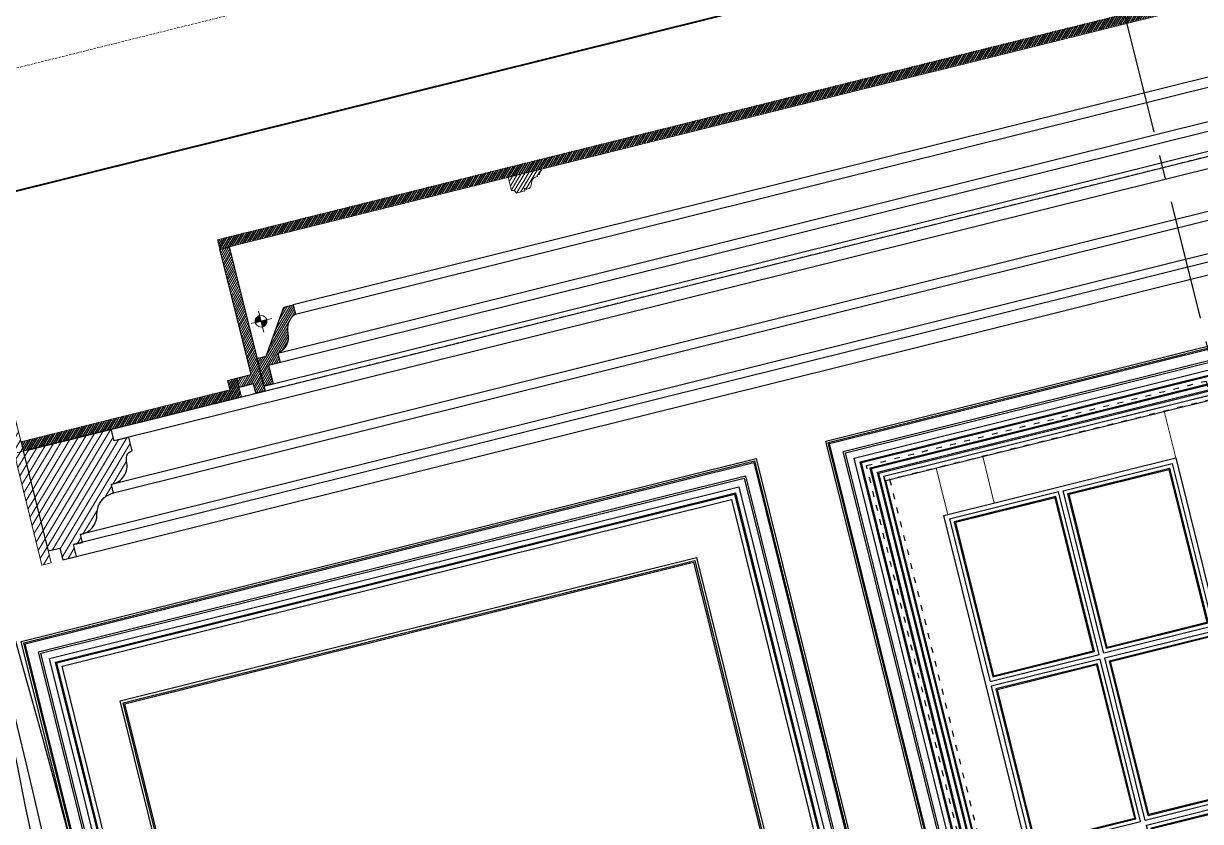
# Model space of a CAD drawing. Header units: inches. Extents: x 122939 to 389145, y 29603 to 529479.
# Drawn here: x 335999 to 338455, y 507190 to 508854 of the extents above; entities that cross this region are included whole.
import ezdxf

# ---------------------------------------------------------------- set-up
doc = ezdxf.new("R2010")
doc.units = ezdxf.units.IN
doc.header["$MEASUREMENT"] = 0
for name, pattern in [('ACAD_ISO03W100', [30, 12, -18]), ('CENTER', [2, 1.25, -0.25, 0.25, -0.25]), ('DASHED', [0.75, 0.5, -0.25]), ('HIDDEN', [0.375, 0.25, -0.125])]:
    doc.linetypes.add(name, pattern=pattern)
for name, color, linetype, lineweight in [('1st floor$0$A-FLOR-HRAL', 4, 'Continuous', 18), ('A-FLOR-SLAB', 7, 'Continuous', 40), ('A-WALL-HATCH', 8, 'Continuous', 20), ('GRC', 41, 'Continuous', 0), ('GRC Hatch', 253, 'Continuous', 0)]:
    doc.layers.add(name, color=color, linetype=linetype, lineweight=lineweight)
for name, color, linetype in [('8', 8, 'Continuous'), ('A-Hidden', 8, 'HIDDEN'), ('gypsum', 31, 'Continuous'), ('hatch', 8, 'Continuous')]:
    doc.layers.add(name, color=color, linetype=linetype)

# ---------------------------------------------------------------- blocks, each defined once
blk = doc.blocks.new('half')
at = {"layer": 'GRC Hatch', "lineweight": 0, "ltscale": 5}
h = blk.add_hatch(dxfattribs=at)
h.set_pattern_fill('ANSI31', color=256, scale=30.00000000000001)
h.set_pattern_definition([(135, (111029.2882307031, -5.820766091346741e-11), (2.651650429449549, 2.651650429449553), [])])
h.paths.add_polyline_path([(60616.9776558344, 11176.45348227199), (60616.9776558344, 11196.45348227205), (60586.21424482542, 11196.45348227193), (60586.21424482542, 11466.45348227205), (60566.21424482536, 11466.45348227205), (60566.21424482542, 11156.45348227205), (60586.21424482536, 11156.45348227193), (60586.21424482542, 11176.45348227205)])
edge = h.paths.add_edge_path()
edge.add_line((60466.21424482542, 11316.45348227199), (60466.21424482542, 11296.45348227199))
edge.add_arc((60453.69515682996, 11261.08270513627), 37.52092002368126, 0.5661990946921946, 70.50915648577922, ccw=False)
edge.add_arc((60527.02056506777, 11261.7874710543), 35.80787787709507, 180.5344194091436, 260.6681698821923)
edge.add_line((60521.21424482536, 11226.45348227135), (60521.21424482531, 11206.45348227193))
edge.add_line((60521.21424482547, 11206.45348227205), (60546.2142448255, 11206.45348227205))
edge.add_line((60546.21424482542, 11206.45348227205), (60546.21424482542, 11166.45348227228))
edge.add_line((60546.21424482536, 11166.45348227216), (60566.21424482536, 11166.45348227192))
edge.add_line((60566.21424482536, 11166.45348227193), (60566.21424482536, 11226.45348227112))
edge.add_line((60566.21424482547, 11226.45348227123), (60546.21424482547, 11226.45348227146))
edge.add_line((60546.21424482542, 11226.45348227135), (60486.21424482542, 11316.4534822717))
edge.add_line((60486.2142448253, 11316.45348227181), (60466.2142448253, 11316.45348227205))
at = {"layer": 'gypsum', "ltscale": 5, "elevation": 1.2598110122e-06}
blk.add_lwpolyline([(60616.9776558344, 11176.45348227199), (60616.9776558344, 11196.45348227205), (60586.21424482542, 11196.45348227193), (60586.21424482542, 11466.45348227205), (60566.21424482536, 11466.45348227205), (60566.21424482542, 11156.45348227205), (60586.21424482536, 11156.45348227193), (60586.21424482542, 11176.45348227205), (60616.9776558344, 11176.45348227199)], dxfattribs=at)
blk.add_lwpolyline([(60466.21424482542, 11316.45348227199), (60466.21424482542, 11296.45348227205, -0.3150251714978598), (60491.21424482169, 11261.45348227496, 0.3646312828489309), (60521.21424482536, 11226.45348227135), (60521.21424482547, 11206.45348227205), (60546.21424482542, 11206.45348227205), (60546.21424482536, 11166.45348227216), (60566.21424482536, 11166.45348227193), (60566.21424482547, 11226.45348227123), (60546.21424482542, 11226.45348227135), (60486.2142448253, 11316.45348227181)], format="xyb", close=True, dxfattribs=at)
blk = doc.blocks.new('light')
at = {"layer": '1st floor$0$A-FLOR-HRAL'}
h = blk.add_hatch(dxfattribs=at)
h.set_pattern_fill('ANSI31', color=256, style=0)
h.set_pattern_definition([(45, (3.667440446733962, 0), (-0.0883883476483184, 0.0883883476483185), [])])
h.paths.add_polyline_path([(50492.27574403631, 1889.624619793962), (50492.27574403636, 1901.725888192479, 0.4142135623730951), (50480.17447563785, 1889.62461979402)])
h.paths.add_polyline_path([(50492.27574403631, 1877.523351395444, 0.4142135623730951), (50504.37701243482, 1889.624619793962), (50492.27574403631, 1889.624619793962)])
for p, q in [((50492.27574403636, 1866.364929814939), (50492.27574403631, 1911.081532535434)), ((50471.25148981024, 1889.624619793962), (50515.4788235125, 1889.62461979402))]:
    blk.add_line(p, q, dxfattribs=at)
blk.add_circle((50492.27574403631, 1889.624619793962), 12.10126839851727, dxfattribs=at)
blk = doc.blocks.new('CEIL001')
at = {"layer": '8'}
h = blk.add_hatch(dxfattribs=at)
h.set_pattern_fill('ANSI31', color=256, scale=29.99999999999999, angle=-6.361109362927034e-15, style=0)
h.set_pattern_definition([(45.00000000000001, (-522874.6968636062, -8484.251729747746), (-2.651650429449551, 2.651650429449554), [])])
h.paths.add_polyline_path([(2890.073923600663, -19.99999999953434), (2890.073923600488, 4.656612873077393e-10), (-39.99999999685679, 1.164153218269348e-10), (-39.99999999662396, -19.99999999988358)])
h = blk.add_hatch(dxfattribs=at)
h.set_pattern_fill('ANSI31', color=256, scale=29.99999999999999, angle=-6.361109362927034e-15, style=0)
h.set_pattern_definition([(45.00000000000001, (-50265.40631019877, -10452.20948779117), (-2.651650429449549, 2.651650429449554), [])])
h.paths.add_polyline_path([(-539.917241372983, -310.0000116986921), (-539.9172413728666, -330.0000116987503), (-70.76341100543505, -330.0000116983429), (-70.76341100526042, -290.0000116983429), (-90.76341100549325, -290.0000116986921), (-90.76341100543505, -310.0000116986339)])
at = {"layer": 'A-WALL-HATCH'}
h = blk.add_hatch(dxfattribs=at)
h.set_pattern_fill('ANSI31', color=256, scale=50, angle=-13.97142328298573, style=0)
h.set_pattern_definition([(44.99999999999999, (-50954.51415279554, -57999.7376740406), (-4.419417382415926, 4.419417382415928), [])])
edge = h.paths.add_edge_path()
edge.add_line((580.0000000036089, -19.99999848380685), (580.000000003638, -48.37418972726846))
edge.add_arc((580.0000000038999, -56.18668972712476), 7.812500000000001, 1.3585577107733116e-11, 90.0000000000137, ccw=False)
edge.add_line((587.8125000034343, -56.18668972724117), (606.5625000034197, -56.18668972721753))
edge.add_line((606.5625000037253, -56.18668972700834), (606.5625000037253, -49.93668972697378))
edge.add_arc((613.5755904180696, -45.18441020778846), 8.47157587388633, -145.8772603763317, -89.24547236078062)
edge.add_arc((613.623080710764, -43.821727078408), 9.833733145483603, -89.62670473501615, -20.30200273098136)
edge.add_arc((665.8835078383563, -61.37205079913838), 45.30040932053805, 149.9023599859702, 161.8140736022473, ccw=False)
edge.add_arc((635.4375282440451, -43.5726276653586), 10.03429423482948, 95.94846852642189, 150.6541777273782, ccw=False)
edge.add_arc((638.469563178427, -69.4940139822429), 36.13183004922328, 88.37531482490527, 96.47077684458998, ccw=False)
edge.add_line((639.4939838699647, -33.37670919729862), (639.4939838699647, -30.42340098048226))
edge.add_arc((638.6445398237556, -6.521914320881478), 23.91657625425081, -87.96460009575176, -77.96301683298313)
edge.add_arc((642.7965694511076, -26.35559929040028), 3.653872664903472, -76.78002055993193, -18.851236321748)
edge.add_arc((629.7392748589627, -20.48166283924365), 17.95877705049954, -23.13001326398787, -10.99314050803576)
edge.add_line((647.3685087136691, -23.9062484864844), (650.4935087135818, -23.90624848642801))
edge.add_line((650.4935087134945, -23.90624848619336), (650.4935087134945, -19.99999848616972))
edge.add_line((650.4935087133781, -19.99999848636799), (580.0000000032305, -19.99999848637889))
at = {"layer": 'GRC Hatch'}
h = blk.add_hatch(dxfattribs=at)
h.set_pattern_fill('ANSI31', color=256, scale=100, angle=-13.9714232829857)
h.set_pattern_definition([(44.99999999999999, (-93499.42607684713, -30431.66796127113), (-8.838834764831843, 8.838834764831848), [])])
h.paths.add_polyline_path([(-539.9172413728666, -570.000012280303), (-539.9172413763008, -170.0000122801866), (-759.9172413721099, -170.0000122801866), (-759.9172413722263, -190.0000122800702), (-559.917241372983, -190.0000122801866), (-559.9172413728083, -570.0000122801866)])
h = blk.add_hatch(dxfattribs=at)
h.set_pattern_fill('ANSI31', color=256, scale=99.99999999999996, angle=-13.9714232829857)
h.set_pattern_definition([(44.99999999999999, (-93499.42607684713, -30431.66796127113), (-8.83883476483184, 8.838834764831844), [])])
edge = h.paths.add_edge_path()
edge.add_line((-350.8055101896171, -355.2656353506027), (-350.8055101896228, -330.000012280443))
edge.add_line((-350.8055101897335, -330.0000122804777), (-539.9172413730839, -330.0000122804873))
edge.add_line((-539.9172413727501, -330.0000122807687), (-539.9172413726964, -544.5558778724753))
edge.add_line((-539.9172413730994, -544.5558778720442), (-514.6516183029678, -544.5558778721514))
edge.add_line((-514.651618302858, -544.5558778725099), (-514.6516183028563, -570.0000122807955))
edge.add_line((-514.6516183027998, -570.0000122805359), (-485.4268396466043, -570.000012280482))
edge.add_line((-485.4268396468251, -570.0000122806523), (-485.4268396468296, -544.429122667169))
edge.add_line((-485.4268396465341, -544.4291226671194), (-466.1816767902348, -544.4291226671415))
edge.add_line((-466.1816767905839, -544.4291226671776), (-466.2947405194474, -527.8009295296539))
edge.add_arc((-463.6859770772862, -485.6040431885631), 42.27745100630982, -93.53772871366446, -12.21565143287109)
edge.add_arc((-375.5114421456819, -506.4532416128204), 48.34277912118122, 137.1562658838177, 165.7452276542556, ccw=False)
edge.add_arc((-379.8229957608273, -503.5241914555663), 43.19686264071839, 87.94483146677783, 136.1159898491896, ccw=False)
edge.add_line((-378.2738799649524, -460.3551147656399), (-378.1652572397898, -441.6729229202026))
edge.add_arc((-375.4000892848708, -401.9954820825369), 39.77367804540344, -93.98656516555752, -0.8074337642425218)
edge.add_arc((-312.6055073731695, -402.8047541364795), 23.02619725845581, 150.242483142125, 179.3809397734983, ccw=False)
edge.add_arc((-320.0609500578139, -399.301639835292), 14.8298319246997, 87.12959903878112, 147.6948261008801, ccw=False)
edge.add_line((-319.3183166501694, -384.4904140072758), (-319.3183166501809, -355.2656353511509))
edge.add_line((-319.3183166501694, -355.2656353510101), (-350.8055101898204, -355.2656353510022))
at = {"layer": 'GRC'}
for points, elevation in [([(2890.073923600721, -19.99999999965075), (2890.073923600488, 4.656612873077393e-10), (-39.99999999685679, 1.164153218269348e-10), (-39.99999999662396, -19.99999999988358)], -1.440170975450897e-09), ([(-539.9172413728666, -570.000012280303), (-539.9172413763008, -170.0000122801866), (-759.9172413721099, -170.0000122801866), (-759.9172413722263, -190.0000122800702), (-559.917241372983, -190.0000122801866), (-559.9172413728083, -570.0000122801866)], 9.69924544952464e-07)]:
    blk.add_lwpolyline(points, close=True, dxfattribs=dict(at, elevation=elevation))
at = {"layer": 'GRC', "elevation": 9.713647215737333e-07}
blk.add_lwpolyline([(-539.9172413728666, -330.0000116987503), (-70.76341100560967, -330.0000116987503), (-70.76341100537684, -290.0000116986339), (-90.76341100549325, -290.0000116986921), (-90.76341100543505, -310.0000116986339), (-539.917241372983, -310.0000116986921)], dxfattribs=at)
at = {"layer": 'gypsum', "lineweight": 0, "elevation": 9.713565734406452e-07}
blk.add_lwpolyline([(580.0000000032596, -19.99999999738066), (580.0000000032596, -48.3741912409896, -0.4142135623730696), (587.8125000029686, -56.18669124069856), (606.5625000027358, -56.18669124069856), (606.5625000031432, -49.93669124058215, 0.2522580878900783), (613.6871493044309, -53.65525302581955, 0.3120623172866313), (622.845910955104, -47.23372358747292, -0.0520215070008044), (626.6908586254576, -38.65502494829707, -0.2433378965035784), (634.397634654888, -33.59236454789061, -0.0353378151643051), (639.4939838699065, -33.37671071069781), (639.4939838700229, -30.42340249347035, 0.0436678643667718), (643.6321748694754, -29.91264297958696, 0.2582860905383594), (646.2544509362197, -27.53621127497172, 0.0530066584703844), (647.3685087130871, -23.90625), (650.4935087134363, -23.90624999959255), (650.4935087130289, -19.99999999965075), (580.0000000029686, -19.99999999947613)], format="xyb", dxfattribs=at)
at = {"layer": 'gypsum', "elevation": 9.713647215737333e-07}
blk.add_lwpolyline([(-350.8055101896171, -355.2656353506027), (-350.8055101897335, -330.0000122804777), (-539.9172413727501, -330.0000122807687), (-539.9172413730994, -544.5558778720442), (-514.651618302858, -544.5558778725099), (-514.6516183027998, -570.0000122805359), (-485.4268396468251, -570.0000122806523), (-485.4268396465341, -544.4291226671194), (-466.1816767905839, -544.4291226671776), (-466.2947405191371, -527.8009295297088, 0.3705169008587136), (-422.3657666023355, -494.5496046527987, -0.1253939634110558), (-410.9569010338164, -473.5800954694278, -0.2133372465863159), (-378.2738799649524, -460.3551147656399), (-378.1652572395978, -441.6729229202028, 0.4305600987388585), (-335.6303606027504, -402.5559692230308, -0.127830023496442), (-332.5953253443004, -391.3761523988214, -0.2705942841741583), (-319.3183166501694, -384.4904140072758), (-319.3183166501694, -355.2656353510101)], format="xyb", close=True, dxfattribs=at)
at = {"xscale": -0.9999999999999996, "rotation": 359.9999999999999}
blk.add_blockref('half', (60546.21424482891, -11486.45348227181, -1.261251183378822e-06), dxfattribs=at)
blk.add_blockref('light', (-50485.36416419526, -2076.475453407154, 5.837658894621178e-06))
blk = doc.blocks.new('sec ciur')
at = {"layer": '8'}
for points, knots in [([(-17.32255293591879, -133.5639368155971, 2.289047289487974e-05), (-64.37344650056912, -1164.425118909392, 2.292919875267977e-05), (60.39826410682872, -2221.31414069637, 2.298466098702334e-05), (-111.1499501655344, -2339.864786876191, 2.162671394550543e-05), (-75.03343130991561, -3203.2750986584, 2.240870311014218e-05)], [364.3751048704897, 364.3751048704897, 364.3751048704897, 364.3751048704897, 944.5259550131184, 3110.31382546021, 3110.31382546021, 3110.31382546021, 3110.31382546021]), ([(1.856086771411356, -140.0491471653222, 2.289052731637982e-05), (6.664027114689816, -1367.070446489495, 2.292920972047979e-05), (75.86920769797871, -2377.409514449537, 2.298473959385814e-05), (-34.09848121058894, -2247.301838280284, 2.161623412048549e-05), (-25.96492531115655, -3203.275098657061, 2.242029025453958e-05)], [364.6469562146419, 364.6469562146419, 364.6469562146419, 364.6469562146419, 944.5259550131184, 3120.888390920752, 3120.888390920752, 3120.888390920752, 3120.888390920752]), ([(7.172824973065872, -139.5728663862101, 2.289354979097963e-05), (2.595465994207188, -374.6237327778363, 2.292978550067978e-05), (84.28556850546738, -1831.419381409534, 2.296746677779701e-05), (59.37311759655131, -2767.518135040824, 2.211191353417366e-05), (43.38258401822532, -3203.275098655373, 2.212677466498073e-05)], [380.0385463844473, 380.0385463844473, 380.0385463844473, 380.0385463844473, 944.5259550131184, 2562.967604305761, 2562.967604305761, 2562.967604305761, 2562.967604305761])]:
    blk.add_open_spline(points, degree=3, knots=knots, dxfattribs=at)
blk = doc.blocks.new('french door fixed panel')
at = {"color": 8, "lineweight": 0}
for p, q in [((7001.234471745032, 4134.229499793204), (7001.234471745091, 4234.229499793204)), ((7391.499736393976, 4134.229499793204), (7391.499736393976, 4234.229499793204)), ((7491.499736393918, 4134.229499793204), (7491.499736393918, 4234.229499793262))]:
    blk.add_line(p, q, dxfattribs=at)
at = {"color": 0, "lineweight": -2}
for points, elevation in [([(7599.935649247956, 4234.229499793146), (6901.234471745149, 4234.229499793204), (6901.234471745265, 1662.229499795183), (7599.935649248131, 1662.229499795183)], -4.618491674171499e-10), ([(7499.935649247956, 4134.229499793204), (7001.234471745032, 4134.229499793204), (7001.234471745091, 1969.269500711875), (7499.935649247956, 1969.269500711875)], -4.618491674171499e-10), ([(7245.585068201472, 4124.229506375326), (7011.234471539326, 4124.229506375326), (7011.234466206573, 3775.069506375294), (7245.585062868835, 3775.069506375352)], -4.300424503262887e-10), ([(7237.585068201413, 4116.229506375326), (7019.234471539268, 4116.229506375326), (7019.234466206573, 3783.069506375294), (7237.585062868835, 3783.069506375352)], -4.300424503262887e-10), ([(7235.585068201472, 4114.229506375326), (7021.234471539326, 4114.229506375326), (7021.234466206632, 3785.069506375294), (7235.585062868835, 3785.069506375294)], -4.300424503262887e-10), ([(7255.585068201472, 4124.229506375326), (7489.935664863675, 4124.229506375326), (7489.935670196312, 3775.069506375294), (7255.585073534166, 3775.069506375294)], -4.300424503262887e-10), ([(7263.585068201472, 4116.229506375326), (7481.935664863675, 4116.229506375268), (7481.935670196312, 3783.069506375352), (7263.585073534108, 3783.069506375294)], -4.300424503262887e-10), ([(7265.585068201472, 4114.229506375326), (7479.935664863617, 4114.229506375268), (7479.93567019637, 3785.069506375294), (7265.585073534108, 3785.069506375294)], -4.300424503262887e-10), ([(7245.585068201472, 3765.069506375352), (7011.234471539268, 3765.069506375294), (7011.234466206632, 3415.909506375319), (7245.585062868835, 3415.909506375319)], -4.300424503262887e-10), ([(7255.585068201472, 3765.069506375294), (7489.935664863675, 3765.069506375352), (7489.93567019637, 3415.909506375319), (7255.585073534108, 3415.909506375261)], -4.300424503262887e-10), ([(7237.585068201472, 3757.069506375352), (7019.234471539268, 3757.069506375294), (7019.234466206573, 3423.909506375261), (7237.585062868835, 3423.909506375319)], -4.300424503262887e-10), ([(7235.585068201472, 3755.069506375294), (7021.234471539268, 3755.069506375294), (7021.23446620669, 3425.909506375261), (7235.585062868835, 3425.909506375261)], -4.300424503262887e-10), ([(7263.585068201472, 3757.069506375352), (7481.935664863675, 3757.069506375294), (7481.93567019637, 3423.909506375319), (7263.585073534108, 3423.909506375319)], -4.300424503262887e-10), ([(7265.585068201472, 3755.069506375294), (7479.935664863617, 3755.069506375294), (7479.93567019637, 3425.909506375319), (7265.585073534166, 3425.909506375261)], -4.300424503262887e-10), ([(7245.585068201472, 3405.909506375378), (7011.234471539268, 3405.909506375378), (7011.234466206632, 3056.749506375287), (7245.585062868777, 3056.749506375287)], -4.300424503262887e-10), ([(7237.585068201472, 3397.909506375319), (7019.234471539268, 3397.909506375319), (7019.234466206632, 3064.749506375345), (7237.585062868835, 3064.749506375345)], -4.300424503262887e-10), ([(7235.585068201472, 3395.909506375261), (7021.234471539268, 3395.909506375319), (7021.234466206573, 3066.749506375345), (7235.585062868777, 3066.749506375229)], -4.300424503262887e-10)]:
    blk.add_lwpolyline(points, close=True, dxfattribs=dict(at, elevation=elevation))

msp = doc.modelspace()

# ---------------------------------------------------------------- linework, layer by layer
for p, q in [((337793.6931078004, 507909.7419811691, 0.00053668995280933), (341093.9548808081, 508730.8415191929, 0.0005366899528036484)), ((337793.6931078025, 507909.7419811698, 0.0005366899528100877), (338389.3204637578, 505515.7250529072, -0.006373466627967411))]:
    msp.add_line(p, q)
at = {"color": 0, "linetype": 'ACAD_ISO03W100', "elevation": -0.007744084386710108}
msp.add_lwpolyline([(338428.4201940984, 505401.7947261046), (338389.6035434572, 505392.1372091858), (337757.7229397785, 507931.8675401025), (338466.3842311021, 508108.1812688139), (338476.0417480208, 508069.3646181732), (337806.1971073383, 507902.7084063805)], close=True, dxfattribs=at)
at = {"layer": 'A-FLOR-SLAB'}
msp.add_line((343080.6403466897, 510270.206272767, 0.0004194715815800006), (335317.3102204242, 508338.702889502, 1.466681579763429e-07), dxfattribs=at)
at = {"layer": 'A-Hidden', "linetype": 'DASHED', "lineweight": 0, "ltscale": 10}
for p, q in [((334787.8529608806, 508206.9748203027, 0.0004194715814919365), (344526.5954522695, 510629.9574533878, 0.0004194715814919365)), ((343020.5617508988, 510511.6813727802, -8.352540671749152e-05), (335257.2316246324, 508580.1779895172, 1.597771115725843e-07)), ((334915.8150519297, 507692.6542319619, 5.167699233396853e-05), (344654.5575433188, 510115.6368650467, -0.000817047251410955))]:
    msp.add_line(p, q, dxfattribs=at)
at = {"layer": 'gypsum', "color": 8}
for p, q in [((342015.2573228875, 509623.8611515549, -0.0005880324587059771), (336561.3572872212, 508266.9400623383, -0.0005880338988769525)), ((336566.1860456805, 508247.531737018, -0.0005880338988769525), (342020.0860813472, 509604.4528262334, -0.0005880324587059771)), ((336529.7138056594, 508166.3235126337, -0.0005880455796696991), (342090.3596305859, 509549.8027733748, -0.0005880455796696991)), ((342447.4924628841, 509540.4869504502, -0.006841840721870386), (336188.0267628358, 507983.1424886748, -0.0009250907147381618)), ((342095.1883890455, 509530.3944480539, -0.0005880455796696991), (336510.2821574581, 508140.8792392707, -0.0005880455796696991)), ((336500.5313490643, 508097.2338301392, -0.0005880455796696991), (342129.1063126163, 509497.6137454801, -0.0005880455796696991)), ((342520.0937593515, 509469.5085633828, -0.006841840721867518), (336182.3384153038, 507892.6857708161, -0.0009433291529289114)), ((342530.0764861327, 509452.740518992, -0.006841840721868732), (336183.7370213165, 507873.7820117205, -0.0009449429290492306)), ((342626.7141654235, 509407.2818681641, -0.006841840721868709), (336117.6106982394, 507787.8279528442, -0.0009347316762561998)), ((342635.6822959254, 509392.3780100535, -0.006841840721870562), (336103.0592744561, 507767.0724694771, -0.0009218966984415322))]:
    msp.add_line(p, q, dxfattribs=at)
at = {"layer": 'gypsum', "color": 8, "elevation": -0.0005870596538132249}
for points in [[(336007.2517553935, 507964.2018341402), (341937.4374416062, 509439.6219863188)], [(336080.8728563539, 507735.2020924016), (342660.5318974799, 509372.210114983)]]:
    msp.add_lwpolyline(points, dxfattribs=at)
at = {"layer": 'gypsum', "elevation": 3.493377761509819e-07}
for points in [[(338292.7018540767, 505491.6865065031), (337672.8931465467, 507982.8960241174), (341166.3921389097, 508852.0726549485), (341786.2008464407, 506360.8631373302)], [(338296.910674642, 505492.7336539295), (337678.1491145382, 507979.7343509784), (341163.2304657708, 508846.8166869569), (341781.9920258755, 506359.8159899039)], [(338298.8849789074, 505493.224857486), (337680.6146223602, 507978.2512502694), (341161.7473650618, 508844.3511791349), (341780.01772161, 506359.3247863473)], [(338321.6082594081, 505498.8783711784), (337708.9914165532, 507961.1814834609), (341144.6775982532, 508815.974384942), (341757.2944411092, 506353.6712726551)], [(338325.5725664842, 505499.8646840629), (337713.9420365138, 507958.2034892692), (341141.6996040616, 508811.0237649814), (341753.3301340332, 506352.6849597707)], [(338340.1566281107, 505503.4931738882), (337732.1545879655, 507947.247917468), (341130.7440322603, 508792.8112135296), (341738.7460724066, 506349.0564699455)], [(338350.1019137126, 505505.9675440974), (337744.5742437766, 507939.7770020752), (341123.2731168675, 508780.3915577186), (341728.8007868047, 506346.5820997364)], [(338352.4093305669, 505506.5416255017), (337747.4557420351, 507938.0436666251), (341121.5397814174, 508777.51005946), (341726.4933699504, 506346.0080183321)], [(338366.7098753345, 505510.0995768129), (337765.3142381138, 507927.3010731686), (341110.7971879609, 508759.6515633814), (341712.1928251828, 506342.4500670211)], [(338369.017292191, 505510.6736582177), (337768.1957363751, 507925.5677377169), (341109.0638525093, 508756.7700651201), (341709.8854083263, 506341.8759856162)], [(338378.9633834566, 505513.1482288746), (337780.6163982975, 507918.0962171082), (341101.5923319005, 508744.3494031976), (341699.9393170607, 506339.4014149594)], [(338381.271706702, 505513.7225357874), (337783.4990284558, 507916.3622007756), (341099.8583155679, 508741.4667730393), (341697.6309938153, 506338.8271080466)], [(338389.7434806784, 505515.8302988005), (337794.0785654452, 507909.9981898121), (341093.4943046045, 508730.8872360499), (341689.1592198389, 506336.7193450336)]]:
    msp.add_lwpolyline(points, dxfattribs=at)
at = {"layer": 'gypsum', "elevation": 3.493377764016495e-07}
for points in [[(337910.2472599662, 506407.6071970187), (336376.9830916973, 506026.1336695143), (335994.0644325539, 507565.206284243), (337527.3286008228, 507946.6798117475)], [(337904.9912919733, 506410.7688701584), (336380.1447648371, 506031.3896375071), (335999.3204005469, 507562.0446111034), (337524.1669276831, 507941.4238437547)], [(337902.175066294, 506412.462941564), (336381.8388362427, 506034.2058631863), (336002.1366262261, 507560.3505396977), (337522.4728562774, 507938.6076180754)], [(337874.1611872491, 506429.3144005219), (336398.6902952006, 506062.2197422313), (336030.150505271, 507543.4990807399), (337505.6213973195, 507910.5937390305)], [(337869.1847452676, 506432.307927683), (336401.6838223616, 506067.1961842128), (336035.1269472525, 507540.5055535787), (337502.6278701585, 507905.617297049)], [(337850.986824657, 506443.2546984531), (336412.6305931318, 506085.3941048234), (336053.3248678631, 507529.5587828086), (337491.6810993883, 507887.4193764385)], [(337838.5661627347, 506450.7262190618), (336420.1021137405, 506097.8147667457), (336065.7455297854, 507522.0872622), (337484.2095787797, 507874.9987145162)], [(337835.6846644747, 506452.4595545126), (336421.8354491913, 506100.6962650056), (336068.6270280454, 507520.3539267491), (337482.4762433288, 507872.1172162562)], [(337824.8578911934, 506458.9722879083), (336428.348182587, 506111.5230382871), (336079.4538013268, 507513.8411933534), (337475.9635099331, 507861.2904429748)], [(337703.6724722947, 506531.8701222136), (336501.2460168921, 506232.7084571855), (336200.6392202254, 507440.9433590481), (337403.065675628, 507740.1050240762)], [(337697.6217425399, 506535.5098760644), (336504.885770743, 506238.7591869405), (336206.6899499802, 507437.3036051973), (337399.4259217771, 507734.0542943213)], [(337693.9861799732, 506537.6968110934), (336507.072705772, 506242.3947495072), (336210.3255125469, 507435.1166701684), (337397.2389867481, 507730.4187317546)]]:
    msp.add_lwpolyline(points, close=True, dxfattribs=at)
at = {"layer": 'hatch', "linetype": 'CENTER', "ltscale": 200}
msp.add_line((339516.7705921343, 503969.1794166137, 0.0007638993422677104), (337935.7255167841, 510323.9054661804, 0.0007638993422677104), dxfattribs=at)

# ---------------------------------------------------------------- block references
at = {"color": 0, "xscale": -1, "rotation": 13.97142328298562}
msp.add_blockref('french door fixed panel', (346195.453070081, 505626.4681915331, 0.0007638998041168779), dxfattribs=at)
at = {"layer": 'GRC', "rotation": 13.9714232829857}
msp.add_blockref('CEIL001', (336442.6795390321, 508412.5957937231, -0.0005880324587057737), dxfattribs=at)
at = {"layer": 'gypsum', "xscale": -1, "rotation": 13.97142328298802}
msp.add_blockref('sec ciur', (335814.9674798116, 508096.2125633735, -0.001273023250593715), dxfattribs=at)

doc.saveas('drawing.dxf')
